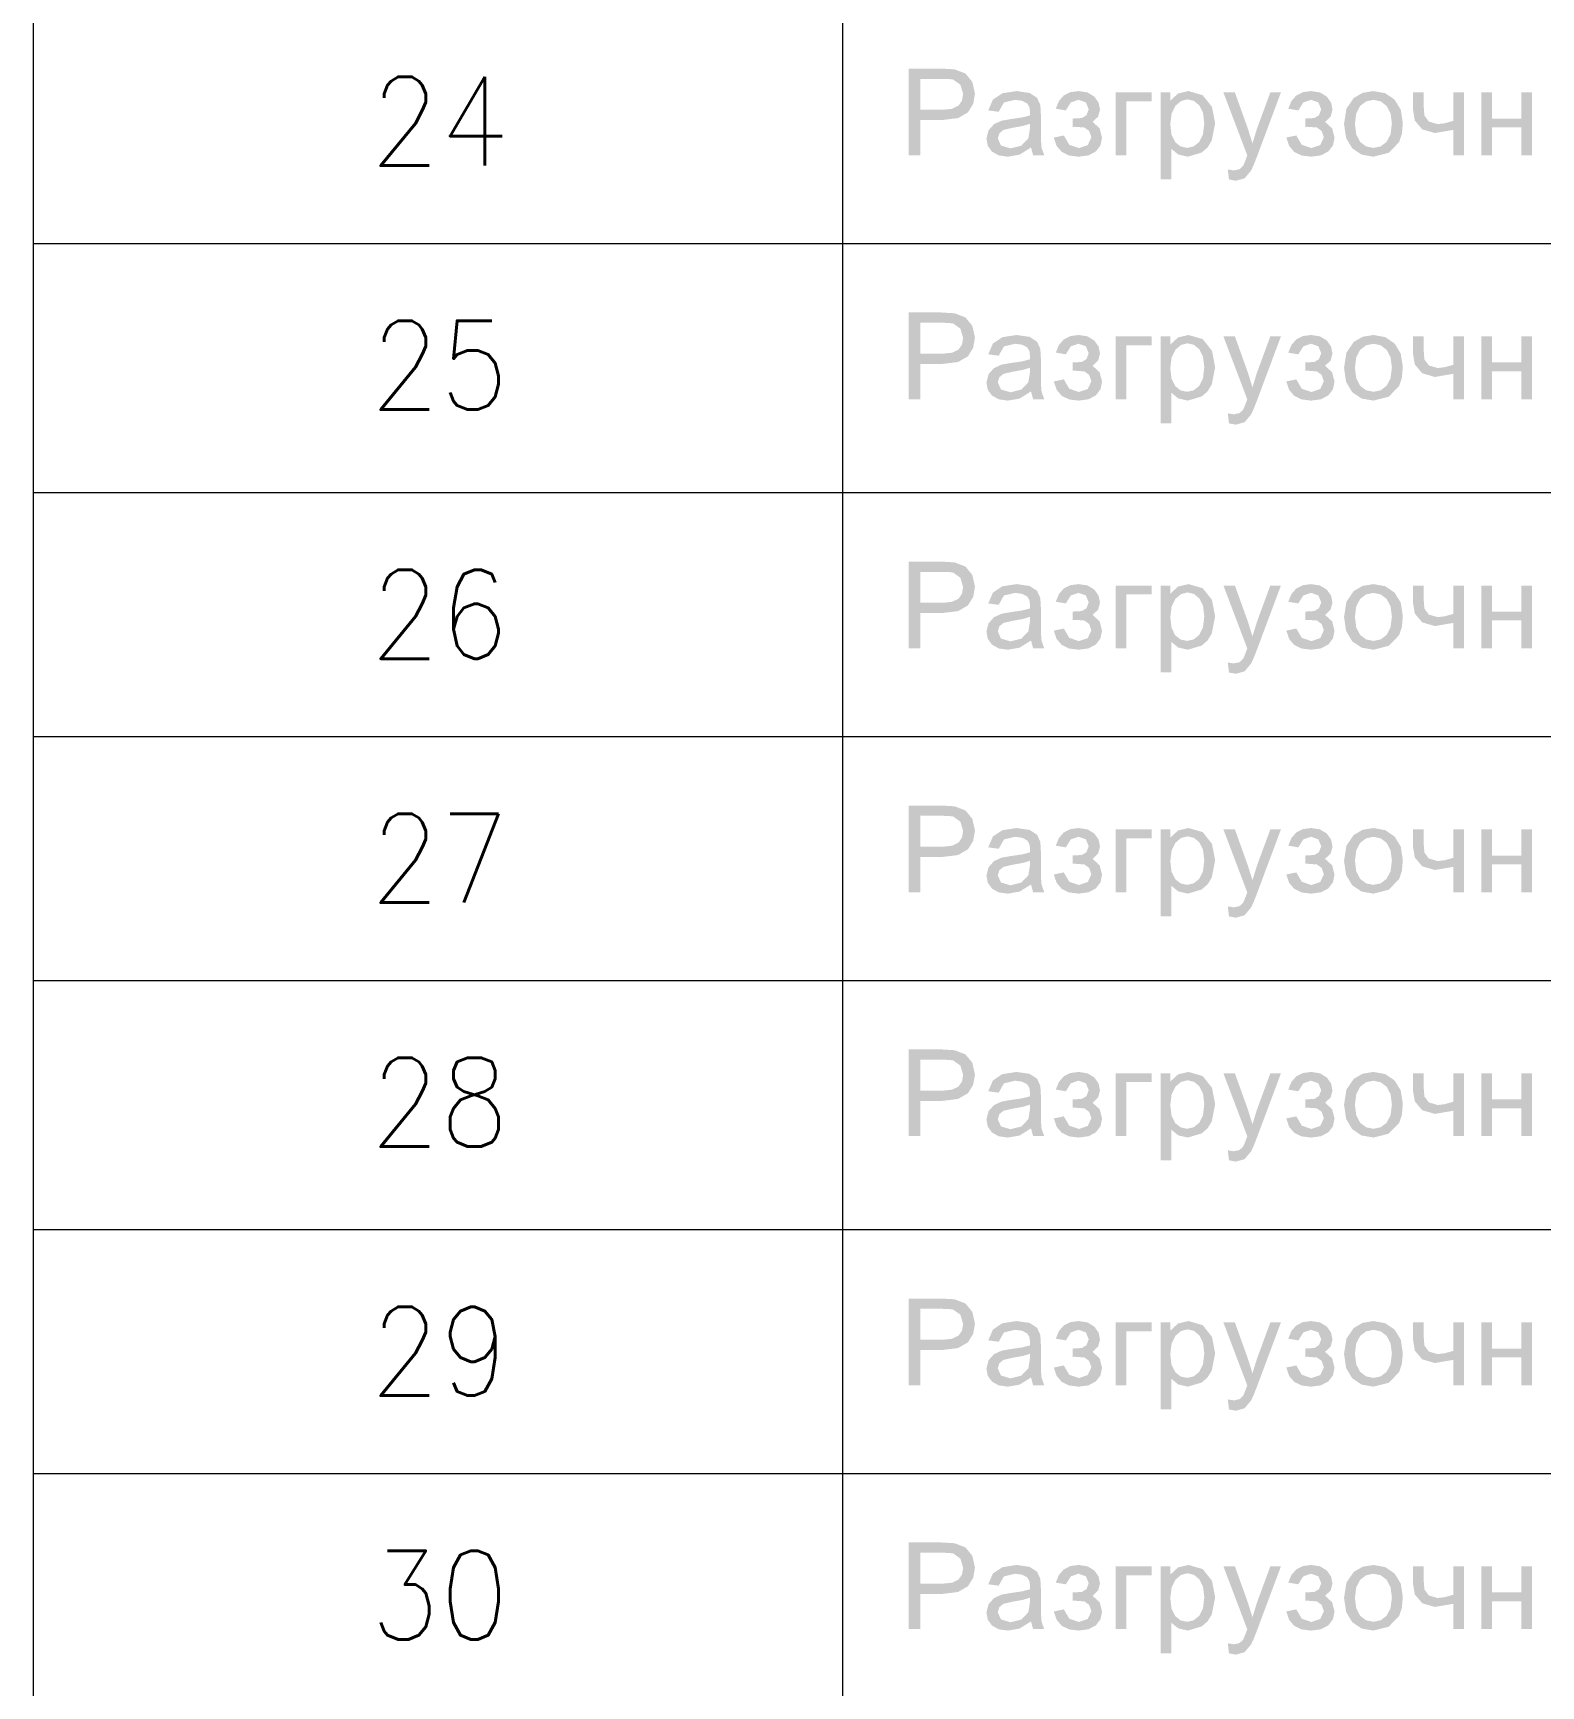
# Model space of a CAD drawing. Header units: millimetres. Extents: x 0 to 420, y 0 to 297.
# Drawn here: x 28.91 to 41.22, y 185.08 to 198.57 of the extents above; entities that cross this region are included whole.
import ezdxf

# ---------------------------------------------------------------- set-up
doc = ezdxf.new("R2010")
doc.units = ezdxf.units.MM
doc.styles.get("Standard").update_dxf_attribs({"font": 'STANDARD'})

msp = doc.modelspace()

# ---------------------------------------------------------------- hatches: boundary and pattern name
h = msp.add_hatch(color=251)
h.paths.add_polyline_path([(36.059403, 197.569666), (36.059403, 198.276875), (36.326191, 198.276875), (36.433678, 198.27026), (36.521321, 198.236636), (36.577545, 198.168286), (36.599042, 198.072374), (36.584642, 197.988796), (36.541716, 197.919688), (36.461032, 197.872834), (36.334459, 197.8574), (36.153109, 197.8574), (36.153109, 197.569666)], flags=0)
h.paths.add_polyline_path([(36.153109, 197.940634), (36.336113, 197.940634), (36.413352, 197.948971), (36.464546, 197.974258), (36.493071, 198.014703), (36.50258, 198.069618), (36.47998, 198.145135), (36.421551, 198.187027), (36.387651, 198.191506), (36.333908, 198.19309), (36.153109, 198.19309)], flags=0)
h = msp.add_hatch(color=251)
h.paths.add_polyline_path([(37.056346, 197.633056), (36.963191, 197.574627), (36.867279, 197.55809), (36.79259, 197.568426), (36.737744, 197.599432), (36.703775, 197.646285), (36.692544, 197.704714), (36.709632, 197.773064), (36.75428, 197.823225), (36.817119, 197.851888), (36.894289, 197.865117), (36.985101, 197.878346), (37.048629, 197.894883), (37.04918, 197.917483), (37.043048, 197.962613), (37.024927, 197.992448), (36.983172, 198.01429), (36.925708, 198.021662), (36.835309, 198.000165), (36.792314, 197.924097), (36.707427, 197.935673), (36.745461, 198.023867), (36.82208, 198.07513), (36.938386, 198.09332), (37.044771, 198.077886), (37.105404, 198.03875), (37.132414, 197.980321), (37.136823, 197.899844), (37.136823, 197.784089), (37.138133, 197.685352), (37.142336, 197.630851), (37.164384, 197.569666), (37.073434, 197.569666)], flags=0)
h.paths.add_polyline_path([(37.048629, 197.826532), (36.98958, 197.808618), (36.906967, 197.79401), (36.83145, 197.776372), (36.797275, 197.74826), (36.785148, 197.706918), (36.811055, 197.649041), (36.888225, 197.62589), (36.977522, 197.647938), (37.034849, 197.708021), (37.048629, 197.795113)], flags=0)
for points in [[(37.396627, 197.801176), (37.396627, 197.868976), (37.471592, 197.873385), (37.509075, 197.896537), (37.527265, 197.945043), (37.503563, 198.001267), (37.44348, 198.022214), (37.380986, 198.000441), (37.340403, 197.935673), (37.258272, 197.949453), (37.284196, 198.012395), (37.323867, 198.057354), (37.377179, 198.084329), (37.444032, 198.09332), (37.517136, 198.082158), (37.572465, 198.048672), (37.607467, 197.999545), (37.619318, 197.941736), (37.604091, 197.885237), (37.558684, 197.841966), (37.616562, 197.78905), (37.635854, 197.712982), (37.623176, 197.650419), (37.585694, 197.601085), (37.525336, 197.568839), (37.445134, 197.55809), (37.366775, 197.567814), (37.306917, 197.59702), (37.265455, 197.645759), (37.242287, 197.714084), (37.323867, 197.731172), (37.368515, 197.655104), (37.446788, 197.628095), (37.519548, 197.652899), (37.548762, 197.716289), (37.530572, 197.768103), (37.491436, 197.796215), (37.416471, 197.801728)], [(37.746009, 198.081745), (38.040909, 198.081745), (38.040909, 198.010087), (37.833101, 198.010087), (37.833101, 197.569666), (37.746009, 197.569666)], [(38.671409, 197.372331), (38.662038, 197.453911), (38.711647, 197.446194), (38.757398, 197.456116), (38.786062, 197.482574), (38.796879, 197.505587), (38.813071, 197.547617), (38.820788, 197.568563), (38.626209, 198.081745), (38.719916, 198.081745), (38.8263, 197.785191), (38.863232, 197.66668), (38.899061, 197.783537), (39.008753, 198.081745), (39.095293, 198.081745), (38.900714, 197.560846), (38.872671, 197.489671), (38.851656, 197.44454), (38.798739, 197.381701), (38.727633, 197.361858)], [(39.2936, 197.801176), (39.2936, 197.868976), (39.368566, 197.873385), (39.406048, 197.896537), (39.424238, 197.945043), (39.400536, 198.001267), (39.340454, 198.022214), (39.27796, 198.000441), (39.237376, 197.935673), (39.155245, 197.949453), (39.18117, 198.012395), (39.22084, 198.057354), (39.274153, 198.084329), (39.341005, 198.09332), (39.41411, 198.082158), (39.469438, 198.048672), (39.50444, 197.999545), (39.516291, 197.941736), (39.501064, 197.885237), (39.455658, 197.841966), (39.513535, 197.78905), (39.532828, 197.712982), (39.52015, 197.650419), (39.482667, 197.601085), (39.422309, 197.568839), (39.342107, 197.55809), (39.263749, 197.567814), (39.20389, 197.59702), (39.162428, 197.645759), (39.13926, 197.714084), (39.22084, 197.731172), (39.265488, 197.655104), (39.343761, 197.628095), (39.416521, 197.652899), (39.445736, 197.716289), (39.427546, 197.768103), (39.388409, 197.796215), (39.313444, 197.801728)], [(40.171779, 198.081745), (40.258871, 198.081745), (40.258871, 197.984731), (40.266036, 197.89378), (40.301865, 197.844722), (40.373523, 197.823776), (40.429747, 197.830115), (40.500854, 197.849683), (40.500854, 198.081745), (40.587946, 198.081745), (40.587946, 197.569666), (40.500854, 197.569666), (40.500854, 197.776372), (40.351475, 197.751016), (40.248398, 197.780781), (40.187764, 197.852991), (40.171779, 197.9478)], [(40.730284, 198.081745), (40.817376, 198.081745), (40.817376, 197.868976), (41.057706, 197.868976), (41.057706, 198.081745), (41.144798, 198.081745), (41.144798, 197.569666), (41.057706, 197.569666), (41.057706, 197.796767), (40.817376, 197.796767), (40.817376, 197.569666), (40.730284, 197.569666)], [(37.396627, 195.81151), (37.396627, 195.879309), (37.471592, 195.883719), (37.509075, 195.90687), (37.527265, 195.955377), (37.503563, 196.011601), (37.44348, 196.032547), (37.380986, 196.010774), (37.340403, 195.946006), (37.258272, 195.959787), (37.284196, 196.022728), (37.323867, 196.067687), (37.377179, 196.094662), (37.444032, 196.103654), (37.517136, 196.092492), (37.572465, 196.059005), (37.607467, 196.009878), (37.619318, 195.95207), (37.604091, 195.89557), (37.558684, 195.8523), (37.616562, 195.799383), (37.635854, 195.723315), (37.623176, 195.660752), (37.585694, 195.611418), (37.525336, 195.579172), (37.445134, 195.568424), (37.366775, 195.578147), (37.306917, 195.607353), (37.265455, 195.656093), (37.242287, 195.724418), (37.323867, 195.741505), (37.368515, 195.665438), (37.446788, 195.638428), (37.519548, 195.663233), (37.548762, 195.726622), (37.530572, 195.778437), (37.491436, 195.806549), (37.416471, 195.812061)], [(37.746009, 196.092078), (38.040909, 196.092078), (38.040909, 196.02042), (37.833101, 196.02042), (37.833101, 195.579999), (37.746009, 195.579999)], [(38.671409, 195.382664), (38.662038, 195.464244), (38.711647, 195.456527), (38.757398, 195.466449), (38.786062, 195.492907), (38.796879, 195.51592), (38.813071, 195.557951), (38.820788, 195.578897), (38.626209, 196.092078), (38.719916, 196.092078), (38.8263, 195.795524), (38.863232, 195.677013), (38.899061, 195.793871), (39.008753, 196.092078), (39.095293, 196.092078), (38.900714, 195.57118), (38.872671, 195.500004), (38.851656, 195.454873), (38.798739, 195.392035), (38.727633, 195.372191)], [(39.2936, 195.81151), (39.2936, 195.879309), (39.368566, 195.883719), (39.406048, 195.90687), (39.424238, 195.955377), (39.400536, 196.011601), (39.340454, 196.032547), (39.27796, 196.010774), (39.237376, 195.946006), (39.155245, 195.959787), (39.18117, 196.022728), (39.22084, 196.067687), (39.274153, 196.094662), (39.341005, 196.103654), (39.41411, 196.092492), (39.469438, 196.059005), (39.50444, 196.009878), (39.516291, 195.95207), (39.501064, 195.89557), (39.455658, 195.8523), (39.513535, 195.799383), (39.532828, 195.723315), (39.52015, 195.660752), (39.482667, 195.611418), (39.422309, 195.579172), (39.342107, 195.568424), (39.263749, 195.578147), (39.20389, 195.607353), (39.162428, 195.656093), (39.13926, 195.724418), (39.22084, 195.741505), (39.265488, 195.665438), (39.343761, 195.638428), (39.416521, 195.663233), (39.445736, 195.726622), (39.427546, 195.778437), (39.388409, 195.806549), (39.313444, 195.812061)], [(40.171779, 196.092078), (40.258871, 196.092078), (40.258871, 195.995064), (40.266036, 195.904114), (40.301865, 195.855056), (40.373523, 195.834109), (40.429747, 195.840448), (40.500854, 195.860017), (40.500854, 196.092078), (40.587946, 196.092078), (40.587946, 195.579999), (40.500854, 195.579999), (40.500854, 195.786705), (40.351475, 195.761349), (40.248398, 195.791115), (40.187764, 195.863324), (40.171779, 195.958133)], [(40.730284, 196.092078), (40.817376, 196.092078), (40.817376, 195.879309), (41.057706, 195.879309), (41.057706, 196.092078), (41.144798, 196.092078), (41.144798, 195.579999), (41.057706, 195.579999), (41.057706, 195.8071), (40.817376, 195.8071), (40.817376, 195.579999), (40.730284, 195.579999)], [(37.396627, 193.77951), (37.396627, 193.847309), (37.471592, 193.851719), (37.509075, 193.87487), (37.527265, 193.923377), (37.503563, 193.979601), (37.44348, 194.000547), (37.380986, 193.978774), (37.340403, 193.914006), (37.258272, 193.927787), (37.284196, 193.990728), (37.323867, 194.035687), (37.377179, 194.062662), (37.444032, 194.071654), (37.517136, 194.060492), (37.572465, 194.027005), (37.607467, 193.977878), (37.619318, 193.92007), (37.604091, 193.86357), (37.558684, 193.8203), (37.616562, 193.767383), (37.635854, 193.691315), (37.623176, 193.628752), (37.585694, 193.579418), (37.525336, 193.547172), (37.445134, 193.536424), (37.366775, 193.546147), (37.306917, 193.575353), (37.265455, 193.624093), (37.242287, 193.692418), (37.323867, 193.709505), (37.368515, 193.633438), (37.446788, 193.606428), (37.519548, 193.631233), (37.548762, 193.694622), (37.530572, 193.746437), (37.491436, 193.774549), (37.416471, 193.780061)], [(37.746009, 194.060078), (38.040909, 194.060078), (38.040909, 193.98842), (37.833101, 193.98842), (37.833101, 193.547999), (37.746009, 193.547999)], [(38.671409, 193.350664), (38.662038, 193.432244), (38.711647, 193.424527), (38.757398, 193.434449), (38.786062, 193.460907), (38.796879, 193.48392), (38.813071, 193.525951), (38.820788, 193.546897), (38.626209, 194.060078), (38.719916, 194.060078), (38.8263, 193.763524), (38.863232, 193.645013), (38.899061, 193.761871), (39.008753, 194.060078), (39.095293, 194.060078), (38.900714, 193.53918), (38.872671, 193.468004), (38.851656, 193.422873), (38.798739, 193.360035), (38.727633, 193.340191)], [(39.2936, 193.77951), (39.2936, 193.847309), (39.368566, 193.851719), (39.406048, 193.87487), (39.424238, 193.923377), (39.400536, 193.979601), (39.340454, 194.000547), (39.27796, 193.978774), (39.237376, 193.914006), (39.155245, 193.927787), (39.18117, 193.990728), (39.22084, 194.035687), (39.274153, 194.062662), (39.341005, 194.071654), (39.41411, 194.060492), (39.469438, 194.027005), (39.50444, 193.977878), (39.516291, 193.92007), (39.501064, 193.86357), (39.455658, 193.8203), (39.513535, 193.767383), (39.532828, 193.691315), (39.52015, 193.628752), (39.482667, 193.579418), (39.422309, 193.547172), (39.342107, 193.536424), (39.263749, 193.546147), (39.20389, 193.575353), (39.162428, 193.624093), (39.13926, 193.692418), (39.22084, 193.709505), (39.265488, 193.633438), (39.343761, 193.606428), (39.416521, 193.631233), (39.445736, 193.694622), (39.427546, 193.746437), (39.388409, 193.774549), (39.313444, 193.780061)], [(40.171779, 194.060078), (40.258871, 194.060078), (40.258871, 193.963064), (40.266036, 193.872114), (40.301865, 193.823056), (40.373523, 193.802109), (40.429747, 193.808448), (40.500854, 193.828017), (40.500854, 194.060078), (40.587946, 194.060078), (40.587946, 193.547999), (40.500854, 193.547999), (40.500854, 193.754705), (40.351475, 193.729349), (40.248398, 193.759115), (40.187764, 193.831324), (40.171779, 193.926133)], [(40.730284, 194.060078), (40.817376, 194.060078), (40.817376, 193.847309), (41.057706, 193.847309), (41.057706, 194.060078), (41.144798, 194.060078), (41.144798, 193.547999), (41.057706, 193.547999), (41.057706, 193.7751), (40.817376, 193.7751), (40.817376, 193.547999), (40.730284, 193.547999)], [(37.396627, 191.789843), (37.396627, 191.857642), (37.471592, 191.862052), (37.509075, 191.885203), (37.527265, 191.93371), (37.503563, 191.989934), (37.44348, 192.01088), (37.380986, 191.989107), (37.340403, 191.92434), (37.258272, 191.93812), (37.284196, 192.001062), (37.323867, 192.04602), (37.377179, 192.072995), (37.444032, 192.081987), (37.517136, 192.070825), (37.572465, 192.037339), (37.607467, 191.988212), (37.619318, 191.930403), (37.604091, 191.873903), (37.558684, 191.830633), (37.616562, 191.777716), (37.635854, 191.701649), (37.623176, 191.639086), (37.585694, 191.589752), (37.525336, 191.557506), (37.445134, 191.546757), (37.366775, 191.556481), (37.306917, 191.585687), (37.265455, 191.634426), (37.242287, 191.702751), (37.323867, 191.719839), (37.368515, 191.643771), (37.446788, 191.616761), (37.519548, 191.641566), (37.548762, 191.704956), (37.530572, 191.75677), (37.491436, 191.784882), (37.416471, 191.790394)], [(37.746009, 192.070412), (38.040909, 192.070412), (38.040909, 191.998754), (37.833101, 191.998754), (37.833101, 191.558333), (37.746009, 191.558333)], [(38.671409, 191.360997), (38.662038, 191.442577), (38.711647, 191.43486), (38.757398, 191.444782), (38.786062, 191.471241), (38.796879, 191.494254), (38.813071, 191.536284), (38.820788, 191.55723), (38.626209, 192.070412), (38.719916, 192.070412), (38.8263, 191.773858), (38.863232, 191.655346), (38.899061, 191.772204), (39.008753, 192.070412), (39.095293, 192.070412), (38.900714, 191.549513), (38.872671, 191.478337), (38.851656, 191.433207), (38.798739, 191.370368), (38.727633, 191.350524)], [(39.2936, 191.789843), (39.2936, 191.857642), (39.368566, 191.862052), (39.406048, 191.885203), (39.424238, 191.93371), (39.400536, 191.989934), (39.340454, 192.01088), (39.27796, 191.989107), (39.237376, 191.92434), (39.155245, 191.93812), (39.18117, 192.001062), (39.22084, 192.04602), (39.274153, 192.072995), (39.341005, 192.081987), (39.41411, 192.070825), (39.469438, 192.037339), (39.50444, 191.988212), (39.516291, 191.930403), (39.501064, 191.873903), (39.455658, 191.830633), (39.513535, 191.777716), (39.532828, 191.701649), (39.52015, 191.639086), (39.482667, 191.589752), (39.422309, 191.557506), (39.342107, 191.546757), (39.263749, 191.556481), (39.20389, 191.585687), (39.162428, 191.634426), (39.13926, 191.702751), (39.22084, 191.719839), (39.265488, 191.643771), (39.343761, 191.616761), (39.416521, 191.641566), (39.445736, 191.704956), (39.427546, 191.75677), (39.388409, 191.784882), (39.313444, 191.790394)], [(40.171779, 192.070412), (40.258871, 192.070412), (40.258871, 191.973398), (40.266036, 191.882447), (40.301865, 191.833389), (40.373523, 191.812443), (40.429747, 191.818782), (40.500854, 191.83835), (40.500854, 192.070412), (40.587946, 192.070412), (40.587946, 191.558333), (40.500854, 191.558333), (40.500854, 191.765038), (40.351475, 191.739682), (40.248398, 191.769448), (40.187764, 191.841657), (40.171779, 191.936466)], [(40.730284, 192.070412), (40.817376, 192.070412), (40.817376, 191.857642), (41.057706, 191.857642), (41.057706, 192.070412), (41.144798, 192.070412), (41.144798, 191.558333), (41.057706, 191.558333), (41.057706, 191.785433), (40.817376, 191.785433), (40.817376, 191.558333), (40.730284, 191.558333)], [(37.396627, 189.800176), (37.396627, 189.867976), (37.471592, 189.872386), (37.509075, 189.895537), (37.527265, 189.944044), (37.503563, 190.000267), (37.44348, 190.021214), (37.380986, 189.999441), (37.340403, 189.934673), (37.258272, 189.948453), (37.284196, 190.011395), (37.323867, 190.056354), (37.377179, 190.083329), (37.444032, 190.09232), (37.517136, 190.081158), (37.572465, 190.047672), (37.607467, 189.998545), (37.619318, 189.940736), (37.604091, 189.884237), (37.558684, 189.840966), (37.616562, 189.78805), (37.635854, 189.711982), (37.623176, 189.649419), (37.585694, 189.600085), (37.525336, 189.567839), (37.445134, 189.55709), (37.366775, 189.566814), (37.306917, 189.59602), (37.265455, 189.644759), (37.242287, 189.713084), (37.323867, 189.730172), (37.368515, 189.654104), (37.446788, 189.627095), (37.519548, 189.651899), (37.548762, 189.715289), (37.530572, 189.767103), (37.491436, 189.795215), (37.416471, 189.800728)], [(37.746009, 190.080745), (38.040909, 190.080745), (38.040909, 190.009087), (37.833101, 190.009087), (37.833101, 189.568666), (37.746009, 189.568666)], [(38.671409, 189.371331), (38.662038, 189.452911), (38.711647, 189.445194), (38.757398, 189.455116), (38.786062, 189.481574), (38.796879, 189.504587), (38.813071, 189.546617), (38.820788, 189.567563), (38.626209, 190.080745), (38.719916, 190.080745), (38.8263, 189.784191), (38.863232, 189.66568), (38.899061, 189.782537), (39.008753, 190.080745), (39.095293, 190.080745), (38.900714, 189.559846), (38.872671, 189.488671), (38.851656, 189.44354), (38.798739, 189.380701), (38.727633, 189.360858)], [(39.2936, 189.800176), (39.2936, 189.867976), (39.368566, 189.872386), (39.406048, 189.895537), (39.424238, 189.944044), (39.400536, 190.000267), (39.340454, 190.021214), (39.27796, 189.999441), (39.237376, 189.934673), (39.155245, 189.948453), (39.18117, 190.011395), (39.22084, 190.056354), (39.274153, 190.083329), (39.341005, 190.09232), (39.41411, 190.081158), (39.469438, 190.047672), (39.50444, 189.998545), (39.516291, 189.940736), (39.501064, 189.884237), (39.455658, 189.840966), (39.513535, 189.78805), (39.532828, 189.711982), (39.52015, 189.649419), (39.482667, 189.600085), (39.422309, 189.567839), (39.342107, 189.55709), (39.263749, 189.566814), (39.20389, 189.59602), (39.162428, 189.644759), (39.13926, 189.713084), (39.22084, 189.730172), (39.265488, 189.654104), (39.343761, 189.627095), (39.416521, 189.651899), (39.445736, 189.715289), (39.427546, 189.767103), (39.388409, 189.795215), (39.313444, 189.800728)], [(40.171779, 190.080745), (40.258871, 190.080745), (40.258871, 189.983731), (40.266036, 189.89278), (40.301865, 189.843722), (40.373523, 189.822776), (40.429747, 189.829115), (40.500854, 189.848683), (40.500854, 190.080745), (40.587946, 190.080745), (40.587946, 189.568666), (40.500854, 189.568666), (40.500854, 189.775372), (40.351475, 189.750016), (40.248398, 189.779781), (40.187764, 189.851991), (40.171779, 189.9468)], [(40.730284, 190.080745), (40.817376, 190.080745), (40.817376, 189.867976), (41.057706, 189.867976), (41.057706, 190.080745), (41.144798, 190.080745), (41.144798, 189.568666), (41.057706, 189.568666), (41.057706, 189.795767), (40.817376, 189.795767), (40.817376, 189.568666), (40.730284, 189.568666)], [(37.396627, 187.768176), (37.396627, 187.835976), (37.471592, 187.840386), (37.509075, 187.863537), (37.527265, 187.912044), (37.503563, 187.968267), (37.44348, 187.989214), (37.380986, 187.967441), (37.340403, 187.902673), (37.258272, 187.916453), (37.284196, 187.979395), (37.323867, 188.024354), (37.377179, 188.051329), (37.444032, 188.06032), (37.517136, 188.049158), (37.572465, 188.015672), (37.607467, 187.966545), (37.619318, 187.908736), (37.604091, 187.852237), (37.558684, 187.808966), (37.616562, 187.75605), (37.635854, 187.679982), (37.623176, 187.617419), (37.585694, 187.568085), (37.525336, 187.535839), (37.445134, 187.52509), (37.366775, 187.534814), (37.306917, 187.56402), (37.265455, 187.612759), (37.242287, 187.681084), (37.323867, 187.698172), (37.368515, 187.622104), (37.446788, 187.595095), (37.519548, 187.619899), (37.548762, 187.683289), (37.530572, 187.735103), (37.491436, 187.763215), (37.416471, 187.768728)], [(37.746009, 188.048745), (38.040909, 188.048745), (38.040909, 187.977087), (37.833101, 187.977087), (37.833101, 187.536666), (37.746009, 187.536666)], [(38.671409, 187.339331), (38.662038, 187.420911), (38.711647, 187.413194), (38.757398, 187.423116), (38.786062, 187.449574), (38.796879, 187.472587), (38.813071, 187.514617), (38.820788, 187.535563), (38.626209, 188.048745), (38.719916, 188.048745), (38.8263, 187.752191), (38.863232, 187.63368), (38.899061, 187.750537), (39.008753, 188.048745), (39.095293, 188.048745), (38.900714, 187.527846), (38.872671, 187.456671), (38.851656, 187.41154), (38.798739, 187.348702), (38.727633, 187.328858)], [(39.2936, 187.768176), (39.2936, 187.835976), (39.368566, 187.840386), (39.406048, 187.863537), (39.424238, 187.912044), (39.400536, 187.968267), (39.340454, 187.989214), (39.27796, 187.967441), (39.237376, 187.902673), (39.155245, 187.916453), (39.18117, 187.979395), (39.22084, 188.024354), (39.274153, 188.051329), (39.341005, 188.06032), (39.41411, 188.049158), (39.469438, 188.015672), (39.50444, 187.966545), (39.516291, 187.908736), (39.501064, 187.852237), (39.455658, 187.808966), (39.513535, 187.75605), (39.532828, 187.679982), (39.52015, 187.617419), (39.482667, 187.568085), (39.422309, 187.535839), (39.342107, 187.52509), (39.263749, 187.534814), (39.20389, 187.56402), (39.162428, 187.612759), (39.13926, 187.681084), (39.22084, 187.698172), (39.265488, 187.622104), (39.343761, 187.595095), (39.416521, 187.619899), (39.445736, 187.683289), (39.427546, 187.735103), (39.388409, 187.763215), (39.313444, 187.768728)], [(40.171779, 188.048745), (40.258871, 188.048745), (40.258871, 187.951731), (40.266036, 187.86078), (40.301865, 187.811722), (40.373523, 187.790776), (40.429747, 187.797115), (40.500854, 187.816683), (40.500854, 188.048745), (40.587946, 188.048745), (40.587946, 187.536666), (40.500854, 187.536666), (40.500854, 187.743372), (40.351475, 187.718016), (40.248398, 187.747781), (40.187764, 187.819991), (40.171779, 187.9148)], [(40.730284, 188.048745), (40.817376, 188.048745), (40.817376, 187.835976), (41.057706, 187.835976), (41.057706, 188.048745), (41.144798, 188.048745), (41.144798, 187.536666), (41.057706, 187.536666), (41.057706, 187.763767), (40.817376, 187.763767), (40.817376, 187.536666), (40.730284, 187.536666)], [(37.396627, 185.77851), (37.396627, 185.846309), (37.471592, 185.850719), (37.509075, 185.87387), (37.527265, 185.922377), (37.503563, 185.978601), (37.44348, 185.999547), (37.380986, 185.977774), (37.340403, 185.913006), (37.258272, 185.926787), (37.284196, 185.989728), (37.323867, 186.034687), (37.377179, 186.061662), (37.444032, 186.070654), (37.517136, 186.059492), (37.572465, 186.026005), (37.607467, 185.976878), (37.619318, 185.91907), (37.604091, 185.86257), (37.558684, 185.8193), (37.616562, 185.766383), (37.635854, 185.690315), (37.623176, 185.627752), (37.585694, 185.578419), (37.525336, 185.546172), (37.445134, 185.535424), (37.366775, 185.545148), (37.306917, 185.574353), (37.265455, 185.623093), (37.242287, 185.691418), (37.323867, 185.708505), (37.368515, 185.632438), (37.446788, 185.605428), (37.519548, 185.630233), (37.548762, 185.693623), (37.530572, 185.745437), (37.491436, 185.773549), (37.416471, 185.779061)], [(39.2936, 185.77851), (39.2936, 185.846309), (39.368566, 185.850719), (39.406048, 185.87387), (39.424238, 185.922377), (39.400536, 185.978601), (39.340454, 185.999547), (39.27796, 185.977774), (39.237376, 185.913006), (39.155245, 185.926787), (39.18117, 185.989728), (39.22084, 186.034687), (39.274153, 186.061662), (39.341005, 186.070654), (39.41411, 186.059492), (39.469438, 186.026005), (39.50444, 185.976878), (39.516291, 185.91907), (39.501064, 185.86257), (39.455658, 185.8193), (39.513535, 185.766383), (39.532828, 185.690315), (39.52015, 185.627752), (39.482667, 185.578419), (39.422309, 185.546172), (39.342107, 185.535424), (39.263749, 185.545148), (39.20389, 185.574353), (39.162428, 185.623093), (39.13926, 185.691418), (39.22084, 185.708505), (39.265488, 185.632438), (39.343761, 185.605428), (39.416521, 185.630233), (39.445736, 185.693623), (39.427546, 185.745437), (39.388409, 185.773549), (39.313444, 185.779061)], [(37.746009, 186.059078), (38.040909, 186.059078), (38.040909, 185.98742), (37.833101, 185.98742), (37.833101, 185.546999), (37.746009, 185.546999)], [(38.671409, 185.349664), (38.662038, 185.431244), (38.711647, 185.423527), (38.757398, 185.433449), (38.786062, 185.459907), (38.796879, 185.48292), (38.813071, 185.524951), (38.820788, 185.545897), (38.626209, 186.059078), (38.719916, 186.059078), (38.8263, 185.762524), (38.863232, 185.644013), (38.899061, 185.760871), (39.008753, 186.059078), (39.095293, 186.059078), (38.900714, 185.53818), (38.872671, 185.467004), (38.851656, 185.421873), (38.798739, 185.359035), (38.727633, 185.339191)], [(40.171779, 186.059078), (40.258871, 186.059078), (40.258871, 185.962064), (40.266036, 185.871114), (40.301865, 185.822056), (40.373523, 185.80111), (40.429747, 185.807448), (40.500854, 185.827017), (40.500854, 186.059078), (40.587946, 186.059078), (40.587946, 185.546999), (40.500854, 185.546999), (40.500854, 185.753705), (40.351475, 185.728349), (40.248398, 185.758115), (40.187764, 185.830324), (40.171779, 185.925133)], [(40.730284, 186.059078), (40.817376, 186.059078), (40.817376, 185.846309), (41.057706, 185.846309), (41.057706, 186.059078), (41.144798, 186.059078), (41.144798, 185.546999), (41.057706, 185.546999), (41.057706, 185.7741), (40.817376, 185.7741), (40.817376, 185.546999), (40.730284, 185.546999)]]:
    msp.add_hatch(color=251).paths.add_polyline_path(points, flags=0)
h = msp.add_hatch(color=251)
h.paths.add_polyline_path([(38.113949, 197.373433), (38.113949, 198.081745), (38.193324, 198.081745), (38.193324, 198.015599), (38.256162, 198.073477), (38.341601, 198.09332), (38.457356, 198.059696), (38.532873, 197.964336), (38.55878, 197.829839), (38.530668, 197.688177), (38.49601, 197.632504), (38.448537, 197.591714), (38.335537, 197.55809), (38.257265, 197.57628), (38.201041, 197.622583), (38.201041, 197.373433)], flags=0)
h.paths.add_polyline_path([(38.192773, 197.822674), (38.202695, 197.736615), (38.23246, 197.676602), (38.276626, 197.641393), (38.329474, 197.629748), (38.383218, 197.641806), (38.428693, 197.678255), (38.459699, 197.74068), (38.470034, 197.830391), (38.459837, 197.915622), (38.429795, 197.976463), (38.385491, 198.013187), (38.333333, 198.025521), (38.281174, 198.01243), (38.235216, 197.973707), (38.203246, 197.909972)], flags=0)
h = msp.add_hatch(color=251)
h.paths.add_polyline_path([(39.61046, 197.825981), (39.630029, 197.94966), (39.689284, 198.036545), (39.762527, 198.078989), (39.850239, 198.09332), (39.946219, 198.075957), (40.022769, 198.023867), (40.073137, 197.941529), (40.090018, 197.833147), (40.082576, 197.744401), (40.060252, 197.677153), (39.974262, 197.58951), (39.850239, 197.55809), (39.753087, 197.575178), (39.676606, 197.626992), (39.626997, 197.710984)], flags=0)
h.paths.add_polyline_path([(39.699206, 197.825981), (39.709955, 197.739509), (39.742201, 197.678255), (39.790639, 197.641806), (39.850239, 197.629748), (39.909357, 197.641875), (39.957726, 197.678807), (39.989972, 197.740749), (40.000721, 197.828737), (39.989972, 197.911833), (39.957726, 197.972604), (39.909357, 198.009329), (39.850239, 198.021662), (39.790639, 198.009329), (39.742201, 197.972604), (39.709955, 197.911488)], flags=0)
h = msp.add_hatch(color=251)
h.paths.add_polyline_path([(36.059403, 195.579999), (36.059403, 196.287208), (36.326191, 196.287208), (36.433678, 196.280594), (36.521321, 196.24697), (36.577545, 196.178619), (36.599042, 196.082708), (36.584642, 195.99913), (36.541716, 195.930021), (36.461032, 195.883168), (36.334459, 195.867734), (36.153109, 195.867734), (36.153109, 195.579999)], flags=0)
h.paths.add_polyline_path([(36.153109, 195.950967), (36.336113, 195.950967), (36.413352, 195.959304), (36.464546, 195.984591), (36.493071, 196.025037), (36.50258, 196.079951), (36.47998, 196.155468), (36.421551, 196.19736), (36.387651, 196.201839), (36.333908, 196.203424), (36.153109, 196.203424)], flags=0)
h = msp.add_hatch(color=251)
h.paths.add_polyline_path([(37.056346, 195.643389), (36.963191, 195.58496), (36.867279, 195.568424), (36.79259, 195.578759), (36.737744, 195.609765), (36.703775, 195.656618), (36.692544, 195.715047), (36.709632, 195.783398), (36.75428, 195.833558), (36.817119, 195.862221), (36.894289, 195.875451), (36.985101, 195.88868), (37.048629, 195.905216), (37.04918, 195.927816), (37.043048, 195.972947), (37.024927, 196.002781), (36.983172, 196.024623), (36.925708, 196.031996), (36.835309, 196.010498), (36.792314, 195.934431), (36.707427, 195.946006), (36.745461, 196.034201), (36.82208, 196.085464), (36.938386, 196.103654), (37.044771, 196.08822), (37.105404, 196.049083), (37.132414, 195.990655), (37.136823, 195.910177), (37.136823, 195.794422), (37.138133, 195.695686), (37.142336, 195.641184), (37.164384, 195.579999), (37.073434, 195.579999)], flags=0)
h.paths.add_polyline_path([(37.048629, 195.836866), (36.98958, 195.818951), (36.906967, 195.804344), (36.83145, 195.786705), (36.797275, 195.758593), (36.785148, 195.717252), (36.811055, 195.659374), (36.888225, 195.636223), (36.977522, 195.658272), (37.034849, 195.718354), (37.048629, 195.805446)], flags=0)
h = msp.add_hatch(color=251)
h.paths.add_polyline_path([(38.113949, 195.383767), (38.113949, 196.092078), (38.193324, 196.092078), (38.193324, 196.025932), (38.256162, 196.08381), (38.341601, 196.103654), (38.457356, 196.07003), (38.532873, 195.974669), (38.55878, 195.840173), (38.530668, 195.698511), (38.49601, 195.642838), (38.448537, 195.602048), (38.335537, 195.568424), (38.257265, 195.586614), (38.201041, 195.632916), (38.201041, 195.383767)], flags=0)
h.paths.add_polyline_path([(38.192773, 195.833007), (38.202695, 195.746949), (38.23246, 195.686935), (38.276626, 195.651726), (38.329474, 195.640082), (38.383218, 195.65214), (38.428693, 195.688589), (38.459699, 195.751014), (38.470034, 195.840724), (38.459837, 195.925956), (38.429795, 195.986796), (38.385491, 196.023521), (38.333333, 196.035854), (38.281174, 196.022763), (38.235216, 195.98404), (38.203246, 195.920306)], flags=0)
h = msp.add_hatch(color=251)
h.paths.add_polyline_path([(39.61046, 195.836314), (39.630029, 195.959993), (39.689284, 196.046879), (39.762527, 196.089322), (39.850239, 196.103654), (39.946219, 196.08629), (40.022769, 196.034201), (40.073137, 195.951863), (40.090018, 195.84348), (40.082576, 195.754734), (40.060252, 195.687486), (39.974262, 195.599843), (39.850239, 195.568424), (39.753087, 195.585511), (39.676606, 195.637326), (39.626997, 195.721317)], flags=0)
h.paths.add_polyline_path([(39.699206, 195.836314), (39.709955, 195.749842), (39.742201, 195.688589), (39.790639, 195.65214), (39.850239, 195.640082), (39.909357, 195.652208), (39.957726, 195.68914), (39.989972, 195.751083), (40.000721, 195.83907), (39.989972, 195.922166), (39.957726, 195.982938), (39.909357, 196.019662), (39.850239, 196.031996), (39.790639, 196.019662), (39.742201, 195.982938), (39.709955, 195.921822)], flags=0)
h = msp.add_hatch(color=251)
h.paths.add_polyline_path([(36.059403, 193.547999), (36.059403, 194.255208), (36.326191, 194.255208), (36.433678, 194.248594), (36.521321, 194.21497), (36.577545, 194.146619), (36.599042, 194.050708), (36.584642, 193.96713), (36.541716, 193.898021), (36.461032, 193.851168), (36.334459, 193.835734), (36.153109, 193.835734), (36.153109, 193.547999)], flags=0)
h.paths.add_polyline_path([(36.153109, 193.918967), (36.336113, 193.918967), (36.413352, 193.927304), (36.464546, 193.952591), (36.493071, 193.993037), (36.50258, 194.047951), (36.47998, 194.123468), (36.421551, 194.16536), (36.387651, 194.169839), (36.333908, 194.171424), (36.153109, 194.171424)], flags=0)
h = msp.add_hatch(color=251)
h.paths.add_polyline_path([(37.056346, 193.611389), (36.963191, 193.55296), (36.867279, 193.536424), (36.79259, 193.546759), (36.737744, 193.577765), (36.703775, 193.624618), (36.692544, 193.683047), (36.709632, 193.751398), (36.75428, 193.801558), (36.817119, 193.830221), (36.894289, 193.843451), (36.985101, 193.85668), (37.048629, 193.873216), (37.04918, 193.895816), (37.043048, 193.940947), (37.024927, 193.970781), (36.983172, 193.992623), (36.925708, 193.999996), (36.835309, 193.978498), (36.792314, 193.902431), (36.707427, 193.914006), (36.745461, 194.002201), (36.82208, 194.053464), (36.938386, 194.071654), (37.044771, 194.05622), (37.105404, 194.017083), (37.132414, 193.958655), (37.136823, 193.878177), (37.136823, 193.762422), (37.138133, 193.663686), (37.142336, 193.609184), (37.164384, 193.547999), (37.073434, 193.547999)], flags=0)
h.paths.add_polyline_path([(37.048629, 193.804866), (36.98958, 193.786951), (36.906967, 193.772344), (36.83145, 193.754705), (36.797275, 193.726593), (36.785148, 193.685252), (36.811055, 193.627374), (36.888225, 193.604223), (36.977522, 193.626272), (37.034849, 193.686354), (37.048629, 193.773446)], flags=0)
h = msp.add_hatch(color=251)
h.paths.add_polyline_path([(38.113949, 193.351767), (38.113949, 194.060078), (38.193324, 194.060078), (38.193324, 193.993932), (38.256162, 194.05181), (38.341601, 194.071654), (38.457356, 194.03803), (38.532873, 193.942669), (38.55878, 193.808173), (38.530668, 193.666511), (38.49601, 193.610838), (38.448537, 193.570048), (38.335537, 193.536424), (38.257265, 193.554614), (38.201041, 193.600916), (38.201041, 193.351767)], flags=0)
h.paths.add_polyline_path([(38.192773, 193.801007), (38.202695, 193.714949), (38.23246, 193.654935), (38.276626, 193.619726), (38.329474, 193.608082), (38.383218, 193.62014), (38.428693, 193.656589), (38.459699, 193.719014), (38.470034, 193.808724), (38.459837, 193.893956), (38.429795, 193.954796), (38.385491, 193.991521), (38.333333, 194.003854), (38.281174, 193.990763), (38.235216, 193.95204), (38.203246, 193.888306)], flags=0)
h = msp.add_hatch(color=251)
h.paths.add_polyline_path([(39.61046, 193.804314), (39.630029, 193.927993), (39.689284, 194.014879), (39.762527, 194.057322), (39.850239, 194.071654), (39.946219, 194.05429), (40.022769, 194.002201), (40.073137, 193.919863), (40.090018, 193.81148), (40.082576, 193.722734), (40.060252, 193.655486), (39.974262, 193.567843), (39.850239, 193.536424), (39.753087, 193.553511), (39.676606, 193.605326), (39.626997, 193.689317)], flags=0)
h.paths.add_polyline_path([(39.699206, 193.804314), (39.709955, 193.717842), (39.742201, 193.656589), (39.790639, 193.62014), (39.850239, 193.608082), (39.909357, 193.620208), (39.957726, 193.65714), (39.989972, 193.719083), (40.000721, 193.80707), (39.989972, 193.890166), (39.957726, 193.950938), (39.909357, 193.987662), (39.850239, 193.999996), (39.790639, 193.987662), (39.742201, 193.950938), (39.709955, 193.889822)], flags=0)
h = msp.add_hatch(color=251)
h.paths.add_polyline_path([(36.059403, 191.558333), (36.059403, 192.265542), (36.326191, 192.265542), (36.433678, 192.258927), (36.521321, 192.225303), (36.577545, 192.156952), (36.599042, 192.061041), (36.584642, 191.977463), (36.541716, 191.908354), (36.461032, 191.861501), (36.334459, 191.846067), (36.153109, 191.846067), (36.153109, 191.558333)], flags=0)
h.paths.add_polyline_path([(36.153109, 191.9293), (36.336113, 191.9293), (36.413352, 191.937638), (36.464546, 191.962925), (36.493071, 192.00337), (36.50258, 192.058285), (36.47998, 192.133801), (36.421551, 192.175694), (36.387651, 192.180172), (36.333908, 192.181757), (36.153109, 192.181757)], flags=0)
h = msp.add_hatch(color=251)
h.paths.add_polyline_path([(37.056346, 191.621722), (36.963191, 191.563294), (36.867279, 191.546757), (36.79259, 191.557092), (36.737744, 191.588098), (36.703775, 191.634951), (36.692544, 191.69338), (36.709632, 191.761731), (36.75428, 191.811892), (36.817119, 191.840555), (36.894289, 191.853784), (36.985101, 191.867013), (37.048629, 191.88355), (37.04918, 191.906149), (37.043048, 191.95128), (37.024927, 191.981115), (36.983172, 192.002957), (36.925708, 192.010329), (36.835309, 191.988832), (36.792314, 191.912764), (36.707427, 191.92434), (36.745461, 192.012534), (36.82208, 192.063797), (36.938386, 192.081987), (37.044771, 192.066553), (37.105404, 192.027417), (37.132414, 191.968988), (37.136823, 191.888511), (37.136823, 191.772755), (37.138133, 191.674019), (37.142336, 191.619517), (37.164384, 191.558333), (37.073434, 191.558333)], flags=0)
h.paths.add_polyline_path([(37.048629, 191.815199), (36.98958, 191.797284), (36.906967, 191.782677), (36.83145, 191.765038), (36.797275, 191.736926), (36.785148, 191.695585), (36.811055, 191.637708), (36.888225, 191.614557), (36.977522, 191.636605), (37.034849, 191.696688), (37.048629, 191.78378)], flags=0)
h = msp.add_hatch(color=251)
h.paths.add_polyline_path([(38.113949, 191.3621), (38.113949, 192.070412), (38.193324, 192.070412), (38.193324, 192.004266), (38.256162, 192.062143), (38.341601, 192.081987), (38.457356, 192.048363), (38.532873, 191.953003), (38.55878, 191.818506), (38.530668, 191.676844), (38.49601, 191.621171), (38.448537, 191.580381), (38.335537, 191.546757), (38.257265, 191.564947), (38.201041, 191.611249), (38.201041, 191.3621)], flags=0)
h.paths.add_polyline_path([(38.192773, 191.81134), (38.202695, 191.725282), (38.23246, 191.665268), (38.276626, 191.630059), (38.329474, 191.618415), (38.383218, 191.630473), (38.428693, 191.666922), (38.459699, 191.729347), (38.470034, 191.819057), (38.459837, 191.904289), (38.429795, 191.965129), (38.385491, 192.001854), (38.333333, 192.014188), (38.281174, 192.001096), (38.235216, 191.962373), (38.203246, 191.898639)], flags=0)
h = msp.add_hatch(color=251)
h.paths.add_polyline_path([(39.61046, 191.814648), (39.630029, 191.938327), (39.689284, 192.025212), (39.762527, 192.067655), (39.850239, 192.081987), (39.946219, 192.064624), (40.022769, 192.012534), (40.073137, 191.930196), (40.090018, 191.821813), (40.082576, 191.733068), (40.060252, 191.66582), (39.974262, 191.578176), (39.850239, 191.546757), (39.753087, 191.563845), (39.676606, 191.615659), (39.626997, 191.69965)], flags=0)
h.paths.add_polyline_path([(39.699206, 191.814648), (39.709955, 191.728176), (39.742201, 191.666922), (39.790639, 191.630473), (39.850239, 191.618415), (39.909357, 191.630542), (39.957726, 191.667473), (39.989972, 191.729416), (40.000721, 191.817404), (39.989972, 191.900499), (39.957726, 191.961271), (39.909357, 191.997996), (39.850239, 192.010329), (39.790639, 191.997996), (39.742201, 191.961271), (39.709955, 191.900155)], flags=0)
h = msp.add_hatch(color=251)
h.paths.add_polyline_path([(36.059403, 189.568666), (36.059403, 190.275875), (36.326191, 190.275875), (36.433678, 190.269261), (36.521321, 190.235636), (36.577545, 190.167286), (36.599042, 190.071374), (36.584642, 189.987796), (36.541716, 189.918688), (36.461032, 189.871834), (36.334459, 189.8564), (36.153109, 189.8564), (36.153109, 189.568666)], flags=0)
h.paths.add_polyline_path([(36.153109, 189.939634), (36.336113, 189.939634), (36.413352, 189.947971), (36.464546, 189.973258), (36.493071, 190.013703), (36.50258, 190.068618), (36.47998, 190.144135), (36.421551, 190.186027), (36.387651, 190.190506), (36.333908, 190.19209), (36.153109, 190.19209)], flags=0)
h = msp.add_hatch(color=251)
h.paths.add_polyline_path([(37.056346, 189.632056), (36.963191, 189.573627), (36.867279, 189.55709), (36.79259, 189.567426), (36.737744, 189.598432), (36.703775, 189.645285), (36.692544, 189.703714), (36.709632, 189.772064), (36.75428, 189.822225), (36.817119, 189.850888), (36.894289, 189.864117), (36.985101, 189.877346), (37.048629, 189.893883), (37.04918, 189.916483), (37.043048, 189.961613), (37.024927, 189.991448), (36.983172, 190.01329), (36.925708, 190.020662), (36.835309, 189.999165), (36.792314, 189.923097), (36.707427, 189.934673), (36.745461, 190.022867), (36.82208, 190.07413), (36.938386, 190.09232), (37.044771, 190.076886), (37.105404, 190.03775), (37.132414, 189.979321), (37.136823, 189.898844), (37.136823, 189.783089), (37.138133, 189.684352), (37.142336, 189.629851), (37.164384, 189.568666), (37.073434, 189.568666)], flags=0)
h.paths.add_polyline_path([(37.048629, 189.825532), (36.98958, 189.807618), (36.906967, 189.793011), (36.83145, 189.775372), (36.797275, 189.74726), (36.785148, 189.705919), (36.811055, 189.648041), (36.888225, 189.62489), (36.977522, 189.646938), (37.034849, 189.707021), (37.048629, 189.794113)], flags=0)
h = msp.add_hatch(color=251)
h.paths.add_polyline_path([(38.113949, 189.372433), (38.113949, 190.080745), (38.193324, 190.080745), (38.193324, 190.014599), (38.256162, 190.072477), (38.341601, 190.09232), (38.457356, 190.058696), (38.532873, 189.963336), (38.55878, 189.82884), (38.530668, 189.687177), (38.49601, 189.631504), (38.448537, 189.590715), (38.335537, 189.55709), (38.257265, 189.57528), (38.201041, 189.621583), (38.201041, 189.372433)], flags=0)
h.paths.add_polyline_path([(38.192773, 189.821674), (38.202695, 189.735615), (38.23246, 189.675602), (38.276626, 189.640393), (38.329474, 189.628748), (38.383218, 189.640806), (38.428693, 189.677255), (38.459699, 189.73968), (38.470034, 189.829391), (38.459837, 189.914622), (38.429795, 189.975463), (38.385491, 190.012188), (38.333333, 190.024521), (38.281174, 190.01143), (38.235216, 189.972707), (38.203246, 189.908972)], flags=0)
h = msp.add_hatch(color=251)
h.paths.add_polyline_path([(39.61046, 189.824981), (39.630029, 189.94866), (39.689284, 190.035545), (39.762527, 190.077989), (39.850239, 190.09232), (39.946219, 190.074957), (40.022769, 190.022867), (40.073137, 189.94053), (40.090018, 189.832147), (40.082576, 189.743401), (40.060252, 189.676153), (39.974262, 189.58851), (39.850239, 189.55709), (39.753087, 189.574178), (39.676606, 189.625992), (39.626997, 189.709984)], flags=0)
h.paths.add_polyline_path([(39.699206, 189.824981), (39.709955, 189.738509), (39.742201, 189.677255), (39.790639, 189.640806), (39.850239, 189.628748), (39.909357, 189.640875), (39.957726, 189.677807), (39.989972, 189.739749), (40.000721, 189.827737), (39.989972, 189.910833), (39.957726, 189.971604), (39.909357, 190.008329), (39.850239, 190.020662), (39.790639, 190.008329), (39.742201, 189.971604), (39.709955, 189.910488)], flags=0)
h = msp.add_hatch(color=251)
h.paths.add_polyline_path([(36.059403, 187.536666), (36.059403, 188.243875), (36.326191, 188.243875), (36.433678, 188.237261), (36.521321, 188.203636), (36.577545, 188.135286), (36.599042, 188.039374), (36.584642, 187.955796), (36.541716, 187.886688), (36.461032, 187.839834), (36.334459, 187.8244), (36.153109, 187.8244), (36.153109, 187.536666)], flags=0)
h.paths.add_polyline_path([(36.153109, 187.907634), (36.336113, 187.907634), (36.413352, 187.915971), (36.464546, 187.941258), (36.493071, 187.981703), (36.50258, 188.036618), (36.47998, 188.112135), (36.421551, 188.154027), (36.387651, 188.158506), (36.333908, 188.16009), (36.153109, 188.16009)], flags=0)
h = msp.add_hatch(color=251)
h.paths.add_polyline_path([(37.056346, 187.600056), (36.963191, 187.541627), (36.867279, 187.52509), (36.79259, 187.535426), (36.737744, 187.566432), (36.703775, 187.613285), (36.692544, 187.671714), (36.709632, 187.740064), (36.75428, 187.790225), (36.817119, 187.818888), (36.894289, 187.832117), (36.985101, 187.845346), (37.048629, 187.861883), (37.04918, 187.884483), (37.043048, 187.929614), (37.024927, 187.959448), (36.983172, 187.98129), (36.925708, 187.988662), (36.835309, 187.967165), (36.792314, 187.891097), (36.707427, 187.902673), (36.745461, 187.990867), (36.82208, 188.04213), (36.938386, 188.06032), (37.044771, 188.044886), (37.105404, 188.00575), (37.132414, 187.947321), (37.136823, 187.866844), (37.136823, 187.751089), (37.138133, 187.652352), (37.142336, 187.597851), (37.164384, 187.536666), (37.073434, 187.536666)], flags=0)
h.paths.add_polyline_path([(37.048629, 187.793532), (36.98958, 187.775618), (36.906967, 187.761011), (36.83145, 187.743372), (36.797275, 187.71526), (36.785148, 187.673919), (36.811055, 187.616041), (36.888225, 187.59289), (36.977522, 187.614938), (37.034849, 187.675021), (37.048629, 187.762113)], flags=0)
h = msp.add_hatch(color=251)
h.paths.add_polyline_path([(38.113949, 187.340433), (38.113949, 188.048745), (38.193324, 188.048745), (38.193324, 187.982599), (38.256162, 188.040477), (38.341601, 188.06032), (38.457356, 188.026696), (38.532873, 187.931336), (38.55878, 187.79684), (38.530668, 187.655177), (38.49601, 187.599504), (38.448537, 187.558715), (38.335537, 187.52509), (38.257265, 187.54328), (38.201041, 187.589583), (38.201041, 187.340433)], flags=0)
h.paths.add_polyline_path([(38.192773, 187.789674), (38.202695, 187.703615), (38.23246, 187.643602), (38.276626, 187.608393), (38.329474, 187.596748), (38.383218, 187.608806), (38.428693, 187.645255), (38.459699, 187.70768), (38.470034, 187.797391), (38.459837, 187.882622), (38.429795, 187.943463), (38.385491, 187.980188), (38.333333, 187.992521), (38.281174, 187.97943), (38.235216, 187.940707), (38.203246, 187.876972)], flags=0)
h = msp.add_hatch(color=251)
h.paths.add_polyline_path([(39.61046, 187.792981), (39.630029, 187.91666), (39.689284, 188.003545), (39.762527, 188.045989), (39.850239, 188.06032), (39.946219, 188.042957), (40.022769, 187.990867), (40.073137, 187.90853), (40.090018, 187.800147), (40.082576, 187.711401), (40.060252, 187.644153), (39.974262, 187.55651), (39.850239, 187.52509), (39.753087, 187.542178), (39.676606, 187.593992), (39.626997, 187.677984)], flags=0)
h.paths.add_polyline_path([(39.699206, 187.792981), (39.709955, 187.706509), (39.742201, 187.645255), (39.790639, 187.608806), (39.850239, 187.596748), (39.909357, 187.608875), (39.957726, 187.645807), (39.989972, 187.707749), (40.000721, 187.795737), (39.989972, 187.878833), (39.957726, 187.939604), (39.909357, 187.976329), (39.850239, 187.988662), (39.790639, 187.976329), (39.742201, 187.939604), (39.709955, 187.878488)], flags=0)
h = msp.add_hatch(color=251)
h.paths.add_polyline_path([(36.059403, 185.546999), (36.059403, 186.254208), (36.326191, 186.254208), (36.433678, 186.247594), (36.521321, 186.21397), (36.577545, 186.145619), (36.599042, 186.049708), (36.584642, 185.96613), (36.541716, 185.897021), (36.461032, 185.850168), (36.334459, 185.834734), (36.153109, 185.834734), (36.153109, 185.546999)], flags=0)
h.paths.add_polyline_path([(36.153109, 185.917967), (36.336113, 185.917967), (36.413352, 185.926304), (36.464546, 185.951591), (36.493071, 185.992037), (36.50258, 186.046952), (36.47998, 186.122468), (36.421551, 186.16436), (36.387651, 186.168839), (36.333908, 186.170424), (36.153109, 186.170424)], flags=0)
h = msp.add_hatch(color=251)
h.paths.add_polyline_path([(37.056346, 185.610389), (36.963191, 185.55196), (36.867279, 185.535424), (36.79259, 185.545759), (36.737744, 185.576765), (36.703775, 185.623618), (36.692544, 185.682047), (36.709632, 185.750398), (36.75428, 185.800558), (36.817119, 185.829221), (36.894289, 185.842451), (36.985101, 185.85568), (37.048629, 185.872216), (37.04918, 185.894816), (37.043048, 185.939947), (37.024927, 185.969781), (36.983172, 185.991623), (36.925708, 185.998996), (36.835309, 185.977498), (36.792314, 185.901431), (36.707427, 185.913006), (36.745461, 186.001201), (36.82208, 186.052464), (36.938386, 186.070654), (37.044771, 186.05522), (37.105404, 186.016083), (37.132414, 185.957655), (37.136823, 185.877177), (37.136823, 185.761422), (37.138133, 185.662686), (37.142336, 185.608184), (37.164384, 185.546999), (37.073434, 185.546999)], flags=0)
h.paths.add_polyline_path([(37.048629, 185.803866), (36.98958, 185.785951), (36.906967, 185.771344), (36.83145, 185.753705), (36.797275, 185.725593), (36.785148, 185.684252), (36.811055, 185.626374), (36.888225, 185.603223), (36.977522, 185.625272), (37.034849, 185.685354), (37.048629, 185.772446)], flags=0)
h = msp.add_hatch(color=251)
h.paths.add_polyline_path([(38.113949, 185.350767), (38.113949, 186.059078), (38.193324, 186.059078), (38.193324, 185.992932), (38.256162, 186.05081), (38.341601, 186.070654), (38.457356, 186.03703), (38.532873, 185.941669), (38.55878, 185.807173), (38.530668, 185.665511), (38.49601, 185.609838), (38.448537, 185.569048), (38.335537, 185.535424), (38.257265, 185.553614), (38.201041, 185.599916), (38.201041, 185.350767)], flags=0)
h.paths.add_polyline_path([(38.192773, 185.800007), (38.202695, 185.713949), (38.23246, 185.653935), (38.276626, 185.618726), (38.329474, 185.607082), (38.383218, 185.61914), (38.428693, 185.655589), (38.459699, 185.718014), (38.470034, 185.807724), (38.459837, 185.892956), (38.429795, 185.953796), (38.385491, 185.990521), (38.333333, 186.002854), (38.281174, 185.989763), (38.235216, 185.95104), (38.203246, 185.887306)], flags=0)
h = msp.add_hatch(color=251)
h.paths.add_polyline_path([(39.61046, 185.803314), (39.630029, 185.926993), (39.689284, 186.013879), (39.762527, 186.056322), (39.850239, 186.070654), (39.946219, 186.05329), (40.022769, 186.001201), (40.073137, 185.918863), (40.090018, 185.81048), (40.082576, 185.721735), (40.060252, 185.654486), (39.974262, 185.566843), (39.850239, 185.535424), (39.753087, 185.552511), (39.676606, 185.604326), (39.626997, 185.688317)], flags=0)
h.paths.add_polyline_path([(39.699206, 185.803314), (39.709955, 185.716842), (39.742201, 185.655589), (39.790639, 185.61914), (39.850239, 185.607082), (39.909357, 185.619208), (39.957726, 185.65614), (39.989972, 185.718083), (40.000721, 185.80607), (39.989972, 185.889166), (39.957726, 185.949938), (39.909357, 185.986662), (39.850239, 185.998996), (39.790639, 185.986662), (39.742201, 185.949938), (39.709955, 185.888822)], flags=0)

# ---------------------------------------------------------------- linework, layer by layer
at = {"color": 7, "lineweight": 0}
for points in [[(28.913668, 249.258666), (28.913668, 42.502666)], [(35.517668, 249.258666), (35.517668, 42.502666)], [(28.913668, 196.849999), (77.681668, 196.849999)], [(28.913668, 194.817999), (77.681668, 194.817999)], [(28.913668, 192.828333), (77.681668, 192.828333)], [(28.913668, 190.838666), (77.681668, 190.838666)], [(28.913668, 188.806666), (77.681668, 188.806666)], [(28.913668, 186.816999), (77.681668, 186.816999)]]:
    msp.add_lwpolyline(points, dxfattribs=at)

# ---------------------------------------------------------------- texts
at = {"color": 251, "char_height": 0.724708, "attachment_point": 1}
for s, insert, width in [('24', (31.665335, 198.209708), 0.96627733), ('25', (31.665335, 196.220045), 0.88575422), ('26', (31.665335, 194.188041), 0.88575422), ('27', (31.665335, 192.198378), 0.88575422), ('28', (31.665335, 190.208706), 0.88575422), ('29', (31.665335, 188.176712), 0.88575422), ('30', (31.665335, 186.18704), 0.88575422)]:
    msp.add_mtext(s, dxfattribs=dict(at, insert=insert, width=width))

doc.saveas('drawing.dxf')
